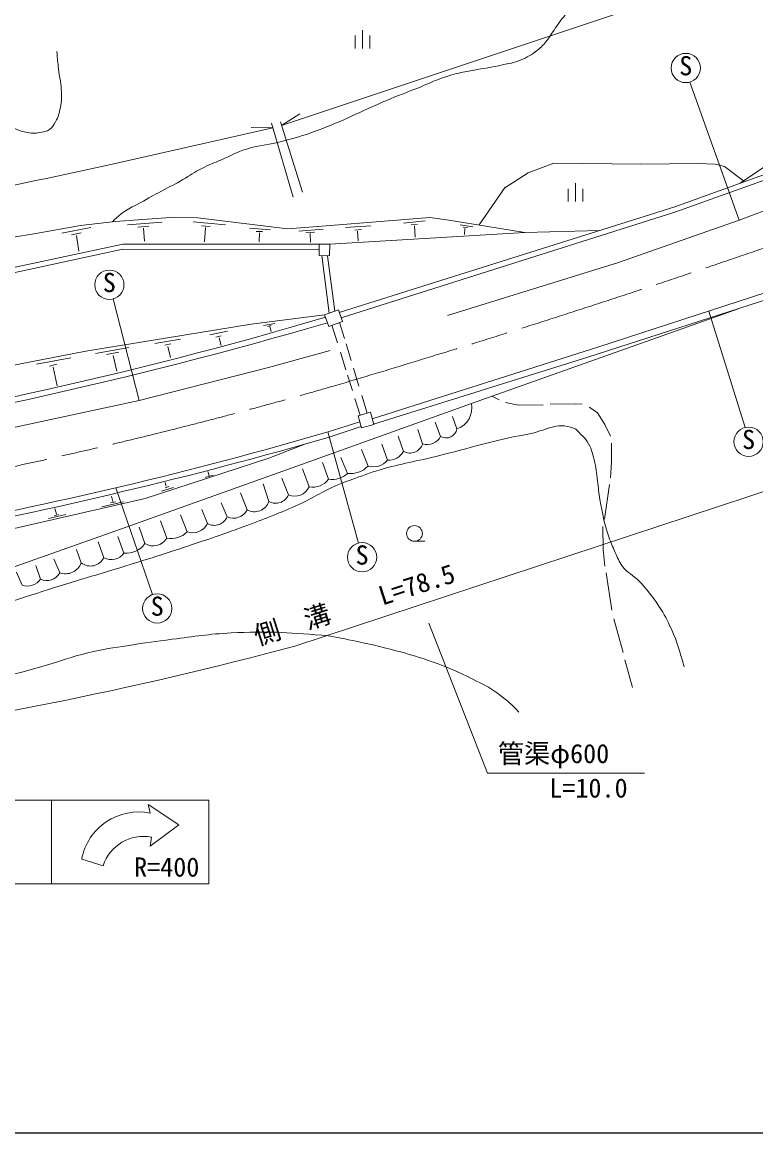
# Model space of a CAD drawing. Units: millimetres, scale not verified. Extents: x 40000 to 689736, y 20000 to 380000.
# Drawn here: x 379226 to 449274, y 205000 to 311066 of the extents above; entities that cross this region are included whole.
import ezdxf
from ezdxf.enums import TextEntityAlignment as Align

# ---------------------------------------------------------------- set-up
doc = ezdxf.new("R2010")
doc.units = ezdxf.units.MM
doc.header["$LTSCALE"] = 1000
doc.linetypes.add('CHAIN', pattern=[18.5, 12, -1.5, 3.5, -1.5])
for name, color, linetype, lineweight in [('M-BGD', 7, 'Continuous', 13), ('M-BMK', 2, 'CHAIN', 13), ('M-STR-HTXT', 7, 'Continuous', 13), ('M-STR-STRC', 7, 'Continuous', 13), ('M-TTL-BAND', 7, 'Continuous', 25)]:
    doc.layers.add(name, color=color, linetype=linetype, lineweight=lineweight)
doc.styles.add('ＭＳ ゴシック', font='')
doc.styles.get('ＭＳ ゴシック').set_extended_font_data('MS Gothic')

msp = doc.modelspace()

# ---------------------------------------------------------------- linework, layer by layer
at = {"layer": 'M-BGD'}
for p, q in [((411016, 308567), (411016, 309792)), ((411716, 308567), (411716, 310317)), ((412416, 308567), (412416, 309792)), ((447675, 292170), (492387, 308714)), ((442969, 305347), (447675, 292170)), ((464127, 301613), (441534, 293438)), ((441550, 292909), (464262, 301063)), ((447790, 295702), (454249, 300075)), ((427536, 296691), (429998, 297595)), ((429998, 297595), (438284, 297516)), ((438284, 297516), (443776, 297586)), ((443776, 297586), (445404, 297514)), ((445404, 297514), (446282, 297282)), ((446282, 297282), (448101, 295913)), ((425309, 295248), (427536, 296691)), ((422852, 291702), (425353, 295311)), ((431357, 293928), (431357, 295153)), ((432057, 293928), (432057, 295678)), ((432757, 293928), (432757, 295153)), ((441534, 293438), (409505, 283342)), ((409684, 282823), (441550, 292909)), ((384782, 291657), (388100, 292031)), ((388100, 292031), (393397, 292405)), ((389272, 291723), (392574, 291980)), ((393397, 292405), (395983, 292389)), ((395539, 292002), (398645, 291701)), ((395983, 292389), (404566, 291346)), ((408679, 291657), (418151, 292405)), ((415634, 291882), (417706, 292085)), ((416363, 291702), (416963, 291780)), ((418151, 292405), (419787, 292202)), ((419787, 292202), (427233, 290987)), ((421048, 291702), (422249, 291538)), ((447675, 292170), (436174, 288112)), ((375318, 290052), (380170, 290831)), ((380170, 290831), (384782, 291657)), ((383013, 290913), (385775, 291446)), ((383920, 290761), (384840, 290948)), ((384404, 290685), (384633, 289210)), ((390255, 291481), (391328, 291592)), ((390795, 291384), (390892, 290159)), ((396361, 291606), (397185, 291548)), ((396716, 291463), (396647, 290102)), ((400919, 291405), (402950, 291244)), ((401565, 291082), (402170, 291073)), ((401893, 290958), (401847, 290094)), ((404566, 291346), (408679, 291657)), ((405632, 291124), (407958, 291295)), ((406324, 290953), (407128, 291022)), ((406712, 290888), (406763, 290044)), ((427233, 290987), (408587, 289862)), ((410109, 291456), (412514, 291632)), ((410977, 291216), (411610, 291267)), ((411227, 291119), (411296, 290191)), ((416695, 291623), (416751, 290534)), ((421316, 291489), (421738, 291465)), ((421495, 291369), (421455, 290794)), ((427233, 290987), (434390, 291187)), ((388818, 289878), (361514, 283997)), ((407596, 289869), (388818, 289878)), ((407588, 288773), (407596, 289869)), ((407596, 289869), (408587, 289862)), ((408587, 289862), (408579, 288765)), ((361701, 283530), (388839, 289394)), ((388839, 289394), (407592, 289353)), ((408579, 288765), (407588, 288773)), ((407835, 288771), (408539, 283280)), ((409088, 283470), (408365, 288767)), ((436174, 288112), (419847, 283065)), ((433237, 279063), (452839, 285386)), ((434279, 280050), (452715, 286050)), ((390400, 274938), (387918, 284643)), ((409421, 283584), (408105, 283131)), ((409805, 282473), (409421, 283584)), ((422122, 274656), (447686, 283723)), ((448258, 272359), (444793, 283472)), ((385305, 279635), (401102, 282237)), ((401102, 282237), (408105, 283131)), ((402267, 282100), (403344, 282307)), ((408105, 283131), (408489, 282019)), ((408489, 282019), (409805, 282473)), ((409991, 280874), (409534, 282380)), ((397152, 281222), (398820, 281555)), ((397722, 280992), (398226, 281109)), ((402654, 282002), (403005, 282094)), ((402882, 281993), (402999, 281528)), ((408799, 282126), (409333, 280430)), ((391904, 280373), (394327, 280807)), ((392841, 280216), (393418, 280341)), ((393146, 280105), (393395, 279053)), ((398020, 280915), (398217, 280198)), ((410631, 278768), (410148, 280355)), ((412645, 273200), (434279, 280050)), ((370661, 276831), (385305, 279635)), ((380594, 278395), (383862, 279023)), ((386213, 279412), (389421, 279989)), ((387279, 279334), (388466, 279565)), ((387907, 279241), (388258, 277732)), ((402733, 278087), (408621, 279723)), ((409604, 279567), (410140, 277862)), ((412785, 272688), (433237, 279063)), ((381822, 278229), (382537, 278400)), ((382196, 278123), (382565, 276323)), ((390400, 274938), (402733, 278087)), ((411383, 276291), (410854, 278032)), ((410297, 277365), (410758, 275897)), ((370856, 270733), (390400, 274938)), ((410999, 275132), (411499, 273542)), ((412163, 273723), (411650, 275411)), ((424059, 275343), (424757, 275010)), ((425365, 274750), (426618, 274501)), ((422122, 274656), (405449, 268662)), ((412478, 273810), (411293, 273486)), ((412793, 272657), (412478, 273810)), ((426618, 274501), (428972, 274515)), ((429637, 274584), (432081, 274626)), ((432081, 274626), (432704, 274584)), ((433362, 274314), (433438, 274259)), ((433438, 274259), (434151, 273746)), ((434151, 273746), (434844, 272638)), ((408427, 271950), (411450, 272910)), ((411293, 273486), (411608, 272333)), ((411608, 272333), (412793, 272657)), ((419176, 271503), (418670, 272867)), ((420740, 272230), (420325, 273400)), ((434844, 272638), (435405, 271524)), ((408404, 271942), (411326, 261317)), ((408541, 271441), (411578, 272443)), ((415631, 270081), (415112, 271535)), ((417459, 270797), (417008, 272167)), ((406385, 270822), (402778, 269426)), ((414101, 269230), (413575, 270781)), ((435492, 270847), (435510, 269041)), ((402778, 269426), (390970, 265573)), ((410286, 267970), (409642, 269479)), ((412252, 268676), (411622, 270261)), ((405449, 268662), (389167, 262846)), ((406630, 266682), (405979, 268427)), ((408486, 267430), (407911, 269008)), ((435510, 269041), (435404, 267560)), ((396694, 267572), (397445, 267815)), ((397079, 267754), (396946, 268147)), ((404657, 265941), (404006, 267513)), ((388150, 266595), (391660, 256394)), ((392538, 266266), (393676, 266636)), ((392864, 266583), (393218, 266722)), ((392978, 266746), (392876, 267107)), ((402780, 265297), (402219, 266966)), ((435298, 266909), (434832, 263615)), ((390970, 265573), (370530, 260894)), ((386827, 264795), (388895, 265261)), ((387662, 265155), (388147, 265266)), ((387893, 265293), (387759, 265806)), ((400702, 264493), (400079, 266134)), ((382490, 264077), (382339, 264615)), ((396932, 263185), (396371, 264524)), ((398791, 263839), (398209, 265158)), ((381723, 263664), (383399, 264045)), ((382278, 263938), (382727, 264059)), ((393046, 261786), (392424, 263444)), ((394964, 262388), (394325, 264005)), ((389167, 262846), (369431, 255839)), ((390934, 261267), (390399, 262832)), ((434680, 262902), (434702, 260702)), ((387015, 259917), (386484, 261450)), ((388940, 260360), (388343, 261959)), ((416683, 261490), (417683, 261490)), ((384862, 259432), (384417, 260713)), ((434702, 260702), (434875, 259124)), ((380985, 257881), (380512, 259186)), ((382806, 258490), (382246, 259830)), ((379226, 257299), (378695, 258532)), ((434972, 258494), (435516, 254926)), ((435710, 254081), (436603, 250858)), ((436759, 250183), (437507, 247524))]:
    msp.add_line(p, q, dxfattribs=at)
for centre, radius in [((442592, 306693), 1398), ((387546, 285991), 1398), ((448590, 271001), 1398), ((416683, 262240), 750), ((411679, 259965), 1398), ((392120, 255075), 1398)]:
    msp.add_circle(centre, radius, dxfattribs=at)
for centre, radius, start, end in [((293282, 670785), 404559, 278.20582, 286.50091), ((289431, 686764), 421522, 278.41082, 286.38919), ((420060, 274224), 2107, 288.84483, 11.83642), ((299475, 643465), 387162, 280.30886, 286.34451), ((419697, 272429), 1063, 240.6427, 349.19663), ((289875, 680900), 426308, 280.67632, 286.16228), ((416251, 271189), 1269, 240.7429, 341.99281), ((417896, 272173), 1445, 252.37155, 332.34224), ((414180, 270887), 1660, 267.25255, 330.94467), ((410551, 270322), 2367, 263.56994, 315.94206), ((412755, 270359), 1756, 253.35434, 320.00477), ((406957, 268547), 1894, 260.06689, 323.83051), ((408822, 269577), 2174, 261.08744, 312.31105), ((405270, 267307), 1497, 245.83187, 335.32427), ((401411, 265749), 1442, 240.55204, 341.73796), ((403442, 266425), 1308, 239.61177, 338.26995), ((399408, 265153), 1452, 244.83231, 332.9692), ((395488, 263922), 1621, 251.10999, 332.94391), ((397577, 264319), 1305, 240.36961, 338.40997), ((393456, 263833), 2088, 258.65877, 316.2141), ((389179, 262480), 2134, 263.57114, 325.34674), ((391722, 262618), 1564, 239.77322, 327.85683), ((385742, 260545), 1420, 231.66208, 333.70745), ((387726, 261233), 1496, 241.648, 324.28102), ((383370, 259973), 1586, 249.13793, 340.06933), ((379731, 258722), 1509, 250.44687, 326.15213), ((381582, 259122), 1377, 244.30046, 332.7001)]:
    msp.add_arc(centre, radius, start, end, dxfattribs=at)
for points, knots in [([(470587, 332275), (470604, 331685), (470603, 331525), (470602, 331045), (470602, 330052), (470565, 329496), (470509, 328505), (470459, 327627), (470406, 327136), (470306, 326262), (470178, 325142), (470072, 324519), (469899, 323405), (469747, 322429), (469757, 321858), (469473, 320912), (469198, 319995), (469036, 319471), (468577, 318631), (468314, 318151), (468116, 317904), (467736, 317509), (467254, 317010), (466952, 316735), (466334, 316419), (465537, 316012), (465018, 315938), (464142, 315754), (463378, 315594), (462929, 315618), (462148, 315598), (461004, 315570), (460362, 315634), (459219, 315713), (458221, 315782), (457674, 315960), (456675, 316014), (455071, 316100), (454169, 315937), (452562, 315952), (450500, 315970), (449348, 316115), (447286, 316118), (445772, 316120), (444921, 316129), (443412, 316003), (442279, 315909), (441661, 315715), (440536, 315547), (439636, 315412), (439112, 315444), (438230, 315225), (436869, 314885), (436116, 314643), (434813, 314124), (434069, 313827), (433648, 313661), (432954, 313262), (432303, 312888), (431962, 312625), (431417, 312109), (430892, 311612), (430685, 311249), (430252, 310670), (429878, 310170), (429744, 309834), (429352, 309348), (429022, 308940), (428826, 308713), (428417, 308386), (427840, 307924), (427456, 307737), (426782, 307434), (426159, 307154), (425755, 307151), (425089, 306998), (423994, 306747), (423365, 306679), (422262, 306463), (421653, 306344), (421304, 306309), (420704, 306152), (420043, 305979), (419676, 305864), (419032, 305635), (418343, 305391), (417984, 305185), (417308, 304908), (416178, 304445), (415526, 304231), (414400, 303758), (413731, 303477), (413359, 303315), (412697, 303020), (411435, 302459), (410748, 302100), (409477, 301561), (408275, 301052), (407600, 300766), (406361, 300357), (405294, 300003), (404679, 299859), (403588, 299588), (402443, 299303), (401760, 299309), (400635, 298956), (399669, 298653), (399185, 298331), (398256, 297928), (397518, 297607), (397087, 297464), (396369, 297102), (395636, 296733), (395275, 296438), (394562, 296032), (393106, 295203), (392240, 294828), (390792, 293986), (389742, 293376), (389025, 293181), (388164, 292324), (388042, 292203), (387986, 292159), (387859, 292004)], [0, 0, 0, 0, 1, 1, 1, 2, 2, 2, 3, 3, 3, 4, 4, 4, 5, 5, 5, 6, 6, 6, 7, 7, 7, 8, 8, 8, 9, 9, 9, 10, 10, 10, 11, 11, 11, 12, 12, 12, 13, 13, 13, 14, 14, 14, 15, 15, 15, 16, 16, 16, 17, 17, 17, 18, 18, 18, 19, 19, 19, 20, 20, 20, 21, 21, 21, 22, 22, 22, 23, 23, 23, 24, 24, 24, 25, 25, 25, 26, 26, 26, 27, 27, 27, 28, 28, 28, 29, 29, 29, 30, 30, 30, 31, 31, 31, 32, 32, 32, 33, 33, 33, 34, 34, 34, 35, 35, 35, 36, 36, 36, 37, 37, 37, 38, 38, 38, 39, 39, 39, 40, 40, 40, 41, 41, 41, 41]), ([(345260, 285603), (345578, 285915), (345665, 285998), (345932, 286243), (346290, 286571), (346543, 286700), (346874, 287055), (347247, 287457), (347362, 287758), (347637, 288232), (348088, 289012), (348278, 289483), (348680, 290289), (349082, 291095), (349233, 291586), (349693, 292361), (350063, 292984), (350330, 293295), (350768, 293872), (351223, 294470), (351471, 294817), (351999, 295352), (352390, 295749), (352666, 295911), (353105, 296255), (353734, 296749), (354070, 297051), (354740, 297486), (355540, 298005), (356062, 298172), (356875, 298670), (357447, 299021), (357736, 299268), (358308, 299620), (358960, 300022), (359339, 300225), (360022, 300571), (360607, 300867), (360942, 301021), (361548, 301272), (362112, 301505), (362417, 301682), (363013, 301817), (363663, 301964), (364048, 301918), (364711, 301988), (365545, 302076), (366010, 302150), (366845, 302222), (367465, 302275), (367823, 302202), (368434, 302316), (369032, 302426), (369331, 302627), (369914, 302798), (370619, 303006), (371007, 303182), (371737, 303266), (372275, 303328), (372586, 303319), (373123, 303250), (373510, 303201), (373717, 303117), (374089, 303001), (374703, 302810), (375045, 302688), (375631, 302425), (376280, 302134), (376621, 301926), (377252, 301599), (377856, 301286), (378160, 301037), (378794, 300789), (379272, 300602), (379560, 300530), (380071, 300477), (380466, 300437), (380695, 300492), (381084, 300571), (381378, 300630), (381567, 300636), (381816, 300804), (382125, 301013), (382223, 301229), (382408, 301552), (382689, 302043), (382757, 302370), (382875, 302923), (383016, 303578), (382983, 303967), (382953, 304637), (382919, 305416), (382775, 305840), (382689, 306615), (382617, 307259), (382598, 307470), (382533, 308267)], [0, 0, 0, 0, 1, 1, 1, 2, 2, 2, 3, 3, 3, 4, 4, 4, 5, 5, 5, 6, 6, 6, 7, 7, 7, 8, 8, 8, 9, 9, 9, 10, 10, 10, 11, 11, 11, 12, 12, 12, 13, 13, 13, 14, 14, 14, 15, 15, 15, 16, 16, 16, 17, 17, 17, 18, 18, 18, 19, 19, 19, 20, 20, 20, 21, 21, 21, 22, 22, 22, 23, 23, 23, 24, 24, 24, 25, 25, 25, 26, 26, 26, 27, 27, 27, 28, 28, 28, 29, 29, 29, 30, 30, 30, 31, 31, 31, 32, 32, 32, 32]), ([(442425, 249500), (441949, 251189), (441831, 251742), (441210, 253083), (440797, 253972), (440580, 254487), (440026, 255295), (439350, 256282), (438945, 256824), (438125, 257695), (437558, 258297), (437033, 258435), (436536, 259097), (436183, 259567), (436094, 259901), (435851, 260436), (435592, 261005), (435443, 261324), (435243, 261916), (434787, 263269), (434659, 264067), (434386, 265468), (434251, 266160), (434270, 266562), (434168, 267260), (434053, 268047), (434035, 268498), (433841, 269269), (433663, 269975), (433562, 270391), (433187, 271014), (433000, 271324), (432824, 271448), (432564, 271700), (432305, 271950), (432204, 272175), (431869, 272304), (430258, 272922), (429189, 272024), (427492, 271720), (424019, 271098), (422144, 270422), (418716, 269591), (416478, 269049), (415193, 268864), (412987, 268204), (412480, 268053), (412207, 267933), (411710, 267752), (410789, 267418), (410260, 267260), (409357, 266880), (407747, 266202), (406963, 265569), (405361, 264870), (403457, 264039), (402362, 263638), (400415, 262913), (397997, 262012), (396621, 261564), (394175, 260743), (392404, 260149), (391398, 259857), (389615, 259300), (386307, 258267), (384434, 257751), (381131, 256698), (378082, 255725), (376406, 255077), (373351, 254121), (371639, 253585), (370668, 253323), (368948, 252813), (367443, 252366), (366622, 252033), (365095, 251670), (363607, 251317), (362754, 251217), (361252, 250933), (360076, 250710), (359419, 250578), (358240, 250372), (356839, 250127), (356053, 250000), (354646, 249790), (353306, 249590), (352543, 249562), (351209, 249323), (349996, 249106), (349335, 248892), (348135, 248617), (347108, 248381), (346537, 248234), (345507, 248014), (344799, 247863), (344404, 247768), (343690, 247651), (343079, 247550), (342740, 247444), (342121, 247433), (341591, 247423), (341292, 247469), (340771, 247568), (340179, 247680), (339863, 247819), (339296, 248025), (338854, 248185), (338621, 248314), (338206, 248534), (336390, 249494), (335513, 250273), (333802, 251410), (333162, 251837), (332958, 251971), (332165, 252505)], [0, 0, 0, 0, 1, 1, 1, 2, 2, 2, 3, 3, 3, 4, 4, 4, 5, 5, 5, 6, 6, 6, 7, 7, 7, 8, 8, 8, 9, 9, 9, 10, 10, 10, 11, 11, 11, 12, 12, 12, 13, 13, 13, 14, 14, 14, 15, 15, 15, 16, 16, 16, 17, 17, 17, 18, 18, 18, 19, 19, 19, 20, 20, 20, 21, 21, 21, 22, 22, 22, 23, 23, 23, 24, 24, 24, 25, 25, 25, 26, 26, 26, 27, 27, 27, 28, 28, 28, 29, 29, 29, 30, 30, 30, 31, 31, 31, 32, 32, 32, 33, 33, 33, 34, 34, 34, 35, 35, 35, 36, 36, 36, 37, 37, 37, 38, 38, 38, 38]), ([(426646, 245178), (425910, 245947), (425638, 246185), (424922, 246747), (423792, 247633), (423021, 247940), (421734, 248575), (420286, 249288), (419436, 249615), (417912, 250143), (416759, 250542), (416100, 250728), (414921, 251036), (413324, 251452), (412427, 251686), (410808, 252002), (409648, 252228), (409005, 252423), (407827, 252521), (404464, 252800), (402561, 252910), (399191, 252742), (396979, 252631), (395751, 252404), (393552, 252134), (391923, 251935), (391013, 251801), (389392, 251542), (387860, 251298), (386989, 251211), (385482, 250841), (383872, 250446), (383009, 250085), (381416, 249626), (380294, 249303), (379665, 249124), (378534, 248832), (377171, 248480), (376392, 248342), (375029, 247990), (373285, 247540), (372323, 247233), (370589, 246744), (368611, 246187), (367992, 246011), (365526, 245311)], [0, 0, 0, 0, 1, 1, 1, 2, 2, 2, 3, 3, 3, 4, 4, 4, 5, 5, 5, 6, 6, 6, 7, 7, 7, 8, 8, 8, 9, 9, 9, 10, 10, 10, 11, 11, 11, 12, 12, 12, 13, 13, 13, 14, 14, 14, 15, 15, 15, 15])]:
    msp.add_open_spline(points, degree=3, knots=knots, dxfattribs=at)
at = {"layer": 'M-BMK'}
for centre, radius, start, end in [((126044, 1228925), 993734, 286.55873, 290.01565), ((283946, 708424), 449827, 281.00107, 286.17514)]:
    msp.add_arc(centre, radius, start, end, dxfattribs=at)
at = {"layer": 'M-STR-HTXT'}
for p, q in [((404000, 301209), (516429, 338728)), ((404000, 301209), (405739, 302316)), ((403016, 301413), (405109, 294346)), ((403896, 301543), (405993, 294823)), ((387692, 297483), (403146, 300977)), ((403146, 300977), (401085, 301024)), ((405251, 251477), (463109, 270545)), ((423661, 239360), (418040, 253687)), ((423661, 239360), (438661, 239360))]:
    msp.add_line(p, q, dxfattribs=at)
for centre, radius, start, end in [((306718, 656186), 367729, 267.79086, 282.7209), ((307929, 614576), 375915, 277.66526, 285.00447)]:
    msp.add_arc(centre, radius, start, end, dxfattribs=at)
at = {"layer": 'M-STR-STRC'}
for p, q in [((367036, 236777), (382036, 236777)), ((382036, 228777), (382036, 236777)), ((382036, 236777), (382036, 228777)), ((382036, 236777), (397036, 236777)), ((397036, 236777), (397036, 228777)), ((391265, 236366), (394195, 234427)), ((391443, 235527), (391265, 236366)), ((394195, 234427), (391443, 232360)), ((391443, 232360), (391557, 233243)), ((386951, 230509), (384903, 231145)), ((367036, 228777), (382036, 228777)), ((397036, 228777), (382036, 228777))]:
    msp.add_line(p, q, dxfattribs=at)
for centre, radius, start, end in [((390336, 230109), 5531, 78.45505, 169.20306), ((390818, 229240), 4070, 79.53612, 161.83037)]:
    msp.add_arc(centre, radius, start, end, dxfattribs=at)
at = {"layer": 'M-TTL-BAND'}
msp.add_line((40000, 205000), (579000, 205000), dxfattribs=at)

# ---------------------------------------------------------------- texts
at = {"layer": 'M-BGD', "style": 'ＭＳ ゴシック'}
for p in [(441967, 305443), (386921, 284741), (447965, 269751), (411054, 258715), (391495, 253825)]:
    msp.add_text('S', height=1833, dxfattribs=at).set_placement(p, align=Align.BOTTOM_LEFT)
at = {"layer": 'M-STR-HTXT', "style": 'ＭＳ ゴシック'}
msp.add_text('側\u3000溝\u3000\u3000L=78.5', height=1833, rotation=17.804, dxfattribs=at).set_placement((401878, 251001), align=Align.BOTTOM_LEFT)
for s, p in [('管渠φ600', (424643, 239753)), ('L=10.0', (429554, 236465))]:
    msp.add_text(s, height=1833, dxfattribs=at).set_placement(p, align=Align.BOTTOM_LEFT)
at = {"layer": 'M-STR-STRC', "style": 'ＭＳ ゴシック'}
msp.add_text('R=400', height=1833, dxfattribs=at).set_placement((393025, 230383), align=Align.MIDDLE_CENTER)

doc.saveas('drawing.dxf')
